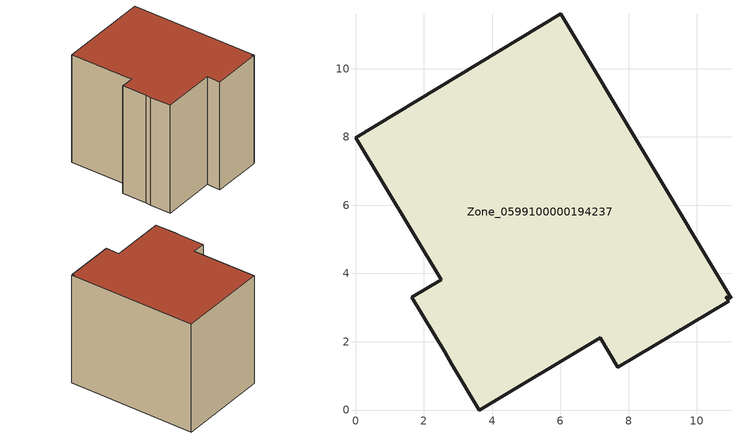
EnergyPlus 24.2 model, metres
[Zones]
Zone_0599100000194237
 floor ground (C_G): 7.17,2.12 3.62,0 2.82,1.34 2.62,1.71 1.65,3.31 2.51,3.82 0,7.98 6.01,11.6 11,3.28 10.85,3.32 10.93,3.19 7.68,1.25 z0
 wall outside (C_F): 2.51,3.82 1.65,3.31 2.62,1.71 2.82,1.34 3.62,0 7.17,2.12 7.68,1.25 10.93,3.19 10.85,3.32 11,3.28 6.01,11.6 0,7.98 2.51,3.82 z0:8.51
 roof outside (C_R): 2.62,1.71 2.82,1.34 3.62,0 7.17,2.12 7.68,1.25 10.93,3.19 10.85,3.32 11,3.28 6.01,11.6 0,7.98 2.51,3.82 1.65,3.31 z8.51
[BUILDING]
Pand.0599100000194237: North Axis=0; Terrain=City; Loads Convergence Tolerance Value=0.04; Temperature Convergence Tolerance Value=0.4; Solar Distribution=FullExterior; Maximum Number of Warmup Days=25; Minimum Number of Warmup Days=1
[Site:Location]
Rotterdam.The.Hague.AP_ZH_NLD Design_Conditions: Latitude=51.96; Longitude=4.45; Time Zone=1; Elevation=-4.5
[SITE:GROUNDTEMPERATURE:BUILDINGSURFACE]
18, 18, 18, 18, 18, 18, 18, 18, 18, 18, 18, 18
[MATERIAL] Thermal Absorptance=0.9; Solar Absorptance=0.7; Visible Absorptance=0.7
Name | Roughness | Thickness | Conductivity | Density | Specific Heat
G.D.1965 | MediumSmooth | 0.15 | 1 | 540 | 1210
F.D.1965 | Rough | 0.3 | 0.857143 | 1920 | 840
R.D.1965 | MediumRough | 0.2 | 0.08 | 1500 | 1000
[CONSTRUCTION]
C_G: G.D.1965
C_F: F.D.1965
C_R: R.D.1965
[ZONE]
Zone_0599100000194237: Type=1; Multiplier=1; Ceiling Height=Autocalculate; Volume=Autocalculate; Floor Area=autocalculate; Part of Total Floor Area=Yes
[ZONEINFILTRATION:DESIGNFLOWRATE]
Infil_Zone_0599100000194237: Zone or ZoneList or Space or SpaceList=Zone_0599100000194237; Schedule=AlwaysOn; Design Flow Rate Calculation Method=Flow/Area; Flow Rate per Floor Area=0.0042; Constant Term Coefficient=1; Temperature Term Coefficient=0; Velocity Term Coefficient=0; Velocity Squared Term Coefficient=0
[HVACTEMPLATE:ZONE:IDEALLOADSAIRSYSTEM]
Zone_0599100000194237: Maximum Heating Supply Air Temperature=50; Minimum Cooling Supply Air Temperature=13; Maximum Heating Supply Air Humidity Ratio=0.0156; Minimum Cooling Supply Air Humidity Ratio=0.0077; Heating Limit=NoLimit; Cooling Limit=NoLimit; Dehumidification Control Type=ConstantSensibleHeatRatio; Cooling Sensible Heat Ratio=0.7; Dehumidification Setpoint=60; Humidification Control Type=None; Humidification Setpoint=30; Outdoor Air Method=None; Outdoor Air Flow Rate per Person=0.00944; Outdoor Air Flow Rate per Zone Floor Area=0; Outdoor Air Flow Rate per Zone=0; Demand Controlled Ventilation Type=None; Outdoor Air Economizer Type=NoEconomizer; Heat Recovery Type=None; Sensible Heat Recovery Effectiveness=0.7; Latent Heat Recovery Effectiveness=0.65
[ZONECONTROL:THERMOSTAT]
ThermostatControl_Zone_0599100000194237: Zone or ZoneList=Zone_0599100000194237; Control Type Schedule=DualSetpointControlType; Control 1=Thermostat_Zone_0599100000194237; Temperature Difference Between Cutout And Setpoint=0
[THERMOSTATSETPOINT:DUALSETPOINT]
Thermostat_Zone_0599100000194237: Heating Setpoint Temperature Schedule=HeatingSetpoint_Zone_0599100000194237; Cooling Setpoint Temperature Schedule=CoolingSetpoint_Zone_0599100000194237
[SCHEDULE:COMPACT]
HeatingSetpoint_Zone_0599100000194237: Through: 12/31, For: AllDays, Until: 24:00, 21
CoolingSetpoint_Zone_0599100000194237: Through: 12/31, For: AllDays, Until: 24:00, 24
DualSetpointControlType: Through: 12/31, For: AllDays, Until: 24:00, 4
AlwaysOn: Through: 12/31, For: AllDays, Until: 24:00, 1
